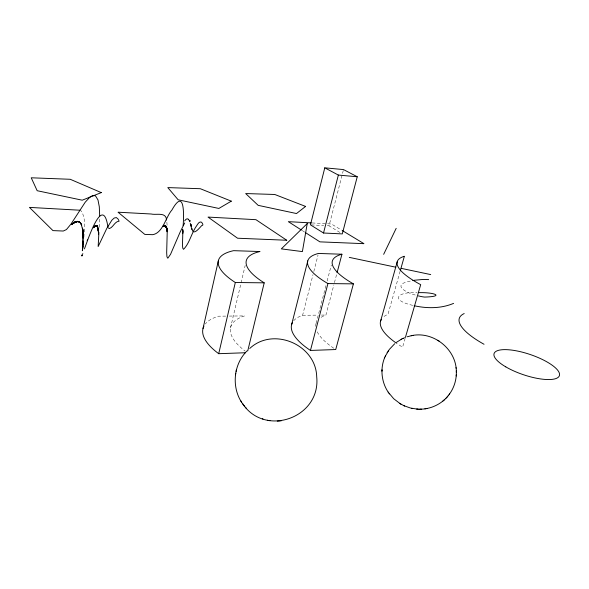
<?xml version="1.0" encoding="UTF-8"?>
<svg xmlns="http://www.w3.org/2000/svg" width="589" height="589" viewBox="0 0 589 589"><rect width="100%" height="100%" fill="white"/><g stroke="black" fill="none" stroke-linecap="round" stroke-linejoin="round"><path stroke-width="0.44" stroke-dasharray="2.94 2.21" d="M99.644 219.137L99.261 227.582M83.903 237.109C84.198 228.444 86.288 217.901 80.811 210.56M230.49 327.97L245.186 265.433M293.697 320.755A77.579 26.807 16 0 1 302.606 315.284L313.031 274.584M313.827 271.47L318.038 255.03M339.949 232.478L329.045 225.837L343.284 170.464M316.116 323.332L326.24 284.509M327.16 280.982L331.305 265.102M321.108 317.338A76.467 25.835 16.4 0 1 325.931 315.034L333.86 284.914M334.456 282.624L336.672 274.231M400.137 271.234L387.967 314.371A73.64 23.31 17.3 0 0 382.96 317.375M405.144 338.366L402.596 347.171A73.64 23.31 17.3 0 1 397.229 343.74M225.727 316.109L218.519 316.19A81.886 30.363 14.3 0 0 205.333 323.972M229.335 316.072L244.641 315.91A80.494 29.251 14.9 0 0 245.068 351.022M302.606 315.284L317.854 315.122M321.447 315.086L325.931 315.034M311.331 224.902L323.729 225.558M327.278 225.742L329.045 225.837M312.177 222.951L331.43 223.997L341.495 230.085M412.712 305.36C390.006 300.103 397.192 292.019 415.23 292.578A78.838 23.339 17.2 0 1 417.041 292.571M415.216 295.001C407.301 293.094 391.31 285.113 408.84 281.432A124.404 35.34 17.8 0 1 410.776 280.968M302.201 230.527L304.506 232.007M166.864 222.252L167.188 226.338M333.772 348.246A76.467 25.835 16.4 0 1 316.904 331.121M315.719 326.38A76.467 25.835 16.4 0 1 316.536 322.22"/><path stroke-width="0.88" d="M384.713 357.523C379.92 368.913 381.525 382.592 388.571 392.701M82.865 244.649L82.865 230.498L83.167 234.731M381.959 371.225L381.981 370.562M381.981 370.385L382.003 369.723M183.135 225.734C183.893 215.957 184.968 186.728 171.929 209.993C165.723 216.929 162.881 233.399 152.389 234.702A15.343 12.899 -50 0 0 151.506 234.643L144.806 234.4L118.05 212.202L151.159 213.998C156.424 215.294 166.186 211.709 166.532 220.014M449.216 394.431C454.075 387.923 456.608 379.736 456.335 371.622M182.885 230.962L182.45 245.193L182.789 248.19L183.547 249.324C189.555 243.272 191.292 233.656 196.122 226.529C197.389 224.939 198.986 220.868 201.563 222.208C202.358 223.319 203.971 225.469 201.799 225.528C199.2 228.164 193.001 236.528 191.999 228.48M82.799 245.679L83.086 240.761M82.747 246.084L83.123 240.989L83.027 242.293M456.21 375.996L456.298 374.825M81.805 254.934L81.812 255.928L82.143 255.449M247.085 350.86C232.441 365.187 231.109 390.573 244.501 406.16M98.9 232.464L98.164 246.526L106.852 228.282L111.844 220.212L114.2 218.033L116.379 217.577L118.139 219.108L119.118 221.177C114.7 221.442 113.324 227.236 109.392 228.584L108.332 227.891M83.299 242.771L82.313 250.745M235.46 374.729L235.74 373.249M236.093 371.357L236.38 369.885M203.021 328.478L218.438 260.434M245.532 352.745L218.71 353.694L235.313 282.499A83.601 25.46 14.2 0 1 233.619 250.671L259.985 251.532A82.151 24.51 14.7 0 0 264.211 282.838L247.748 350.911M324.789 167.828L310.447 224.851L323.523 233.016L342.29 233.907L357.243 176.759L343.512 169.58L324.789 167.828L338.358 175.066L357.243 176.759M291.621 324.635L307.775 260.905M323.523 233.016L338.358 175.066M310.455 350.44L327.926 283.574A79.11 22.426 15.5 0 1 318.443 253.454L341.937 254.227A77.947 21.594 15.9 0 0 353.4 283.869L335.73 349.542L310.455 350.44A77.579 26.807 16 0 1 292.424 322.603M337.07 272.707L341.937 254.227M380.671 320.858L397.332 261.45M400.38 270.358L404.356 256.274A75.002 19.452 16.6 0 0 420.693 284.656L405.394 337.482M84.441 248.897C87.643 240.68 102.854 193.185 107.92 226.956M82.835 253.594L82.512 254.507M385.258 356.271L389.329 349.432L394.726 343.711M384.588 357.817L385.383 355.977M383.66 254.338L396.183 228.333M184.681 222.951L180.182 231.97L170.53 254.345L167.799 258.225L166.952 256.811L166.672 252.836L167.276 229.541M388.018 351.316L388.35 350.794M387.106 352.73L387.452 352.2M417.513 409.127C429.315 409.944 441.382 404.643 448.604 395.234M448.2 395.764L449.621 393.894M93.585 227.803L95.793 225.359L94.733 226.529M445.498 398.731L445.969 398.245M446.639 397.531L447.117 397.038M72.616 223.864L75.554 221.398L72.285 223.975L74.626 222.23L78.256 221.493L76.246 221.685L78.322 221.589L77.071 221.552L79.066 221.751L80.075 222.487L77.881 221.552L79.478 222.105M93.754 227.428L95.978 225.484L94.984 226.301M71.674 224.519L73.573 222.892L73.058 223.378L77.019 221.339L72.248 223.746M249.751 348.46C273.215 326.446 315.947 344.617 316.705 376.769C320.968 417.984 264.601 437.708 242.396 403.347M442.516 401.367L443.031 400.932M443.767 400.306L444.297 399.865M163.403 226.147L164.552 225.278L164.029 225.675M396.5 342.305L401.661 339.08M72.285 223.975L73.596 223.106L71.379 224.438M163.713 225.962L164.824 225.27L162.66 226.434M94.144 226.824L96.228 225.565L94.623 226.213L96.67 225.624L95.911 225.72L97.502 225.962L96.471 225.653L97.671 226.551L96.846 225.624L97.73 226.912L97.023 225.639L98.083 228.341L97.399 226.286L98.518 232.007L98.253 229.011L98.591 232.824M163.308 226.198L163.816 225.896L162.733 226.478M163.227 226.22L163.816 225.896M164.206 225.69L164.706 225.418L163.624 225.992M402.559 338.631L404.547 337.74M401.109 339.352L403.082 338.373M163.543 226.007L165.435 225.69L164.014 225.815M73.809 222.878L74.729 222.48L73.014 223.194M453.604 303.372C441.198 308.614 427.15 308.629 414.163 305.728M76.114 221.854L75.355 222.06L77.623 221.287M163.462 225.992L164.964 225.447L163.926 225.845L165.656 225.881L164.302 225.742M164.39 225.697L164.854 225.558L163.845 225.845M407.117 336.79L411.785 335.62M163.764 225.823L165.561 225.926L164.758 225.683L166.319 227.148L165.251 225.823L165.965 226.434L166.761 228.9M411.181 335.723C433.298 330.613 456.814 349.424 456.35 372.263M412.617 335.472L413.176 335.377M424.912 408.854L425.589 408.737M426.222 408.633L426.951 408.508M164.213 225.756L165.104 225.639L163.698 225.778M277.279 421.142L278.862 421.01M279.377 420.966L281.233 420.818M419.692 409.208L420.369 409.193M420.782 409.178L421.525 409.164M235.313 282.499L264.218 282.838M327.926 283.574L353.4 283.869M311.257 222.9L288.33 221.663L301.428 230.034M404.15 405.792L410.526 408.044L417.299 409.112M416.622 409.068L418.256 409.178M428.696 279.613L423.248 279.429L414.892 280.202A124.404 35.34 17.8 0 0 412.801 280.555M80.03 210.229L29.45 207.394L52.951 230.608L63.251 231.035L66.432 229.563L70.982 224.07L85.228 202.189L89.778 197.271L92.377 195.717L94.674 195.607L95.668 196.115L97.973 199.921L99.298 206.746L99.688 215.824M269.202 420.546L269.983 420.693M267.531 420.244L267.929 420.318M411.873 408.361L412.285 408.435M349.299 257.378L395.815 267.207M401.183 268.348L430.706 274.584M418.374 295.899L421.194 296.539A13.827 3.909 16.1 0 0 424.779 297.077C444.967 296.422 434.248 292.431 420.642 292.645A78.838 23.339 17.2 0 0 418.845 292.593M262.37 418.779L263.018 418.993M182.428 229.732L182.796 229.879M400.329 403.774L403.988 405.711M403.465 405.475L404.599 405.99M342.268 230.549L363.943 243.669L319.915 241.858L305.279 232.5M388.166 392.112L393.702 398.724L400.159 403.671M399.519 403.281L400.91 404.128M437.767 340.28L438.245 340.582M438.687 340.854L439.217 341.186M79.051 221.839L80.789 223.415L80.494 222.981L81.702 225.153L80.965 223.651M166.849 228.871L166.046 226.5L166.672 228.201L165.759 226.242L166.15 226.75L164.625 225.55L165.767 226.161L164.942 225.661L166.076 226.699L166.731 228.65L166.231 226.817L166.79 228.775L166.267 227.023L166.554 227.965M245.37 407.19L246.438 408.457M166.15 226.75L165.428 225.823L165.818 226.331M389.049 393.371L389.439 393.931M240.562 400.542L241.564 402.066M165.597 225.859L166.245 227.082M190.033 220.411L190.335 221.103M166.466 227.634L166.201 226.588L166.945 229.541L165.848 226.242L166.937 229.953M81.444 224.63L81.194 224.048L82.865 230.586L82.526 228.076L82.99 231.823L82.629 228.952M166.687 228.503L166.429 227.428L166.886 229.423L166.392 227.207L166.989 230.454M167.026 230.277L166.606 228.127L166.842 229.276M191.226 224.424L191.55 226.139M166.37 226.964L166.974 230.13L166.672 227.494M166.606 228.127L166.797 229.099M166.532 227.361L167.048 230.888L166.805 228.002L166.93 229.614M455.989 367.595L456.085 368.228M166.731 228.665L166.901 229.747M166.871 229.511L166.694 228.12L167.018 230.682M82.887 230.998L82.791 230.122L83.093 233.237M82.703 229.202L83.012 232.375L82.939 231.462M98.518 232.007L98.334 229.901L98.518 232.53L98.341 229.224L98.518 232.53M166.945 229.916L166.805 228.348L167.055 231.227M182.583 229.651L182.752 232.14M166.93 228.561L167.099 231.757M98.562 233.435L98.127 228.598L98.532 233.892M182.678 230.741L182.612 229.298L182.767 232.883M182.715 231.396L182.671 229.865L182.767 233.7M456.306 370.776L456.32 371.401M83.071 232.309L83.174 236.336M98.51 231.875L98.503 230.785L98.518 234.356M83.145 233.038L83.167 237.271M83.159 235.283L83.159 239.333M87.444 239.892A32.042 0.375 -70.3 0 1 87.172 240.629M82.291 255.309A29.605 0.795 -74.6 0 1 82.033 255.854M83.204 246.386A41.002 0.817 -79.7 0 1 82.416 250.141M191.749 229.489A6.773 0.906 79.3 0 1 190.932 224.939M190.276 223.312A9.24 1.134 82 0 1 190.821 226.007M188.266 219.263A12.708 3.387 -88.8 0 1 189.724 221.773M184.674 220.897A15.005 4.337 -79.1 0 1 188.259 219.211M218.71 353.694A81.886 30.363 14.3 0 1 203.927 326.137M396.515 343.254A73.64 23.31 17.3 0 1 381.4 319.275M484.04 344.278A70.378 20.343 18.2 0 1 464.198 313.547M307.23 223.577L302.393 251.591L281.328 248.875L307.23 223.577M305.588 206.422L296.503 213.542L258.166 205.347L245.672 193.545L274.768 194.48L305.588 206.422M231.3 201.151L218.865 208.447L178.158 199.796L167.806 187.589L200.312 188.716L231.3 201.151M101.271 192.603L82.254 200.194L37.173 190.718L31.232 177.79L70.231 179.284L101.271 192.603M76.82 221.663L76.128 221.795L76.842 221.678M286.74 240.253L237.566 238.221L208.035 217.083L255.943 219.682L286.74 240.253M165.965 226.434L165.546 226.043L165.892 226.397M505.774 366.859A34.479 10.661 18.7 0 0 559.094 376.297A34.479 10.661 18.7 0 0 515.331 350.646A34.479 10.661 18.7 0 0 505.774 366.859"/></g></svg>
